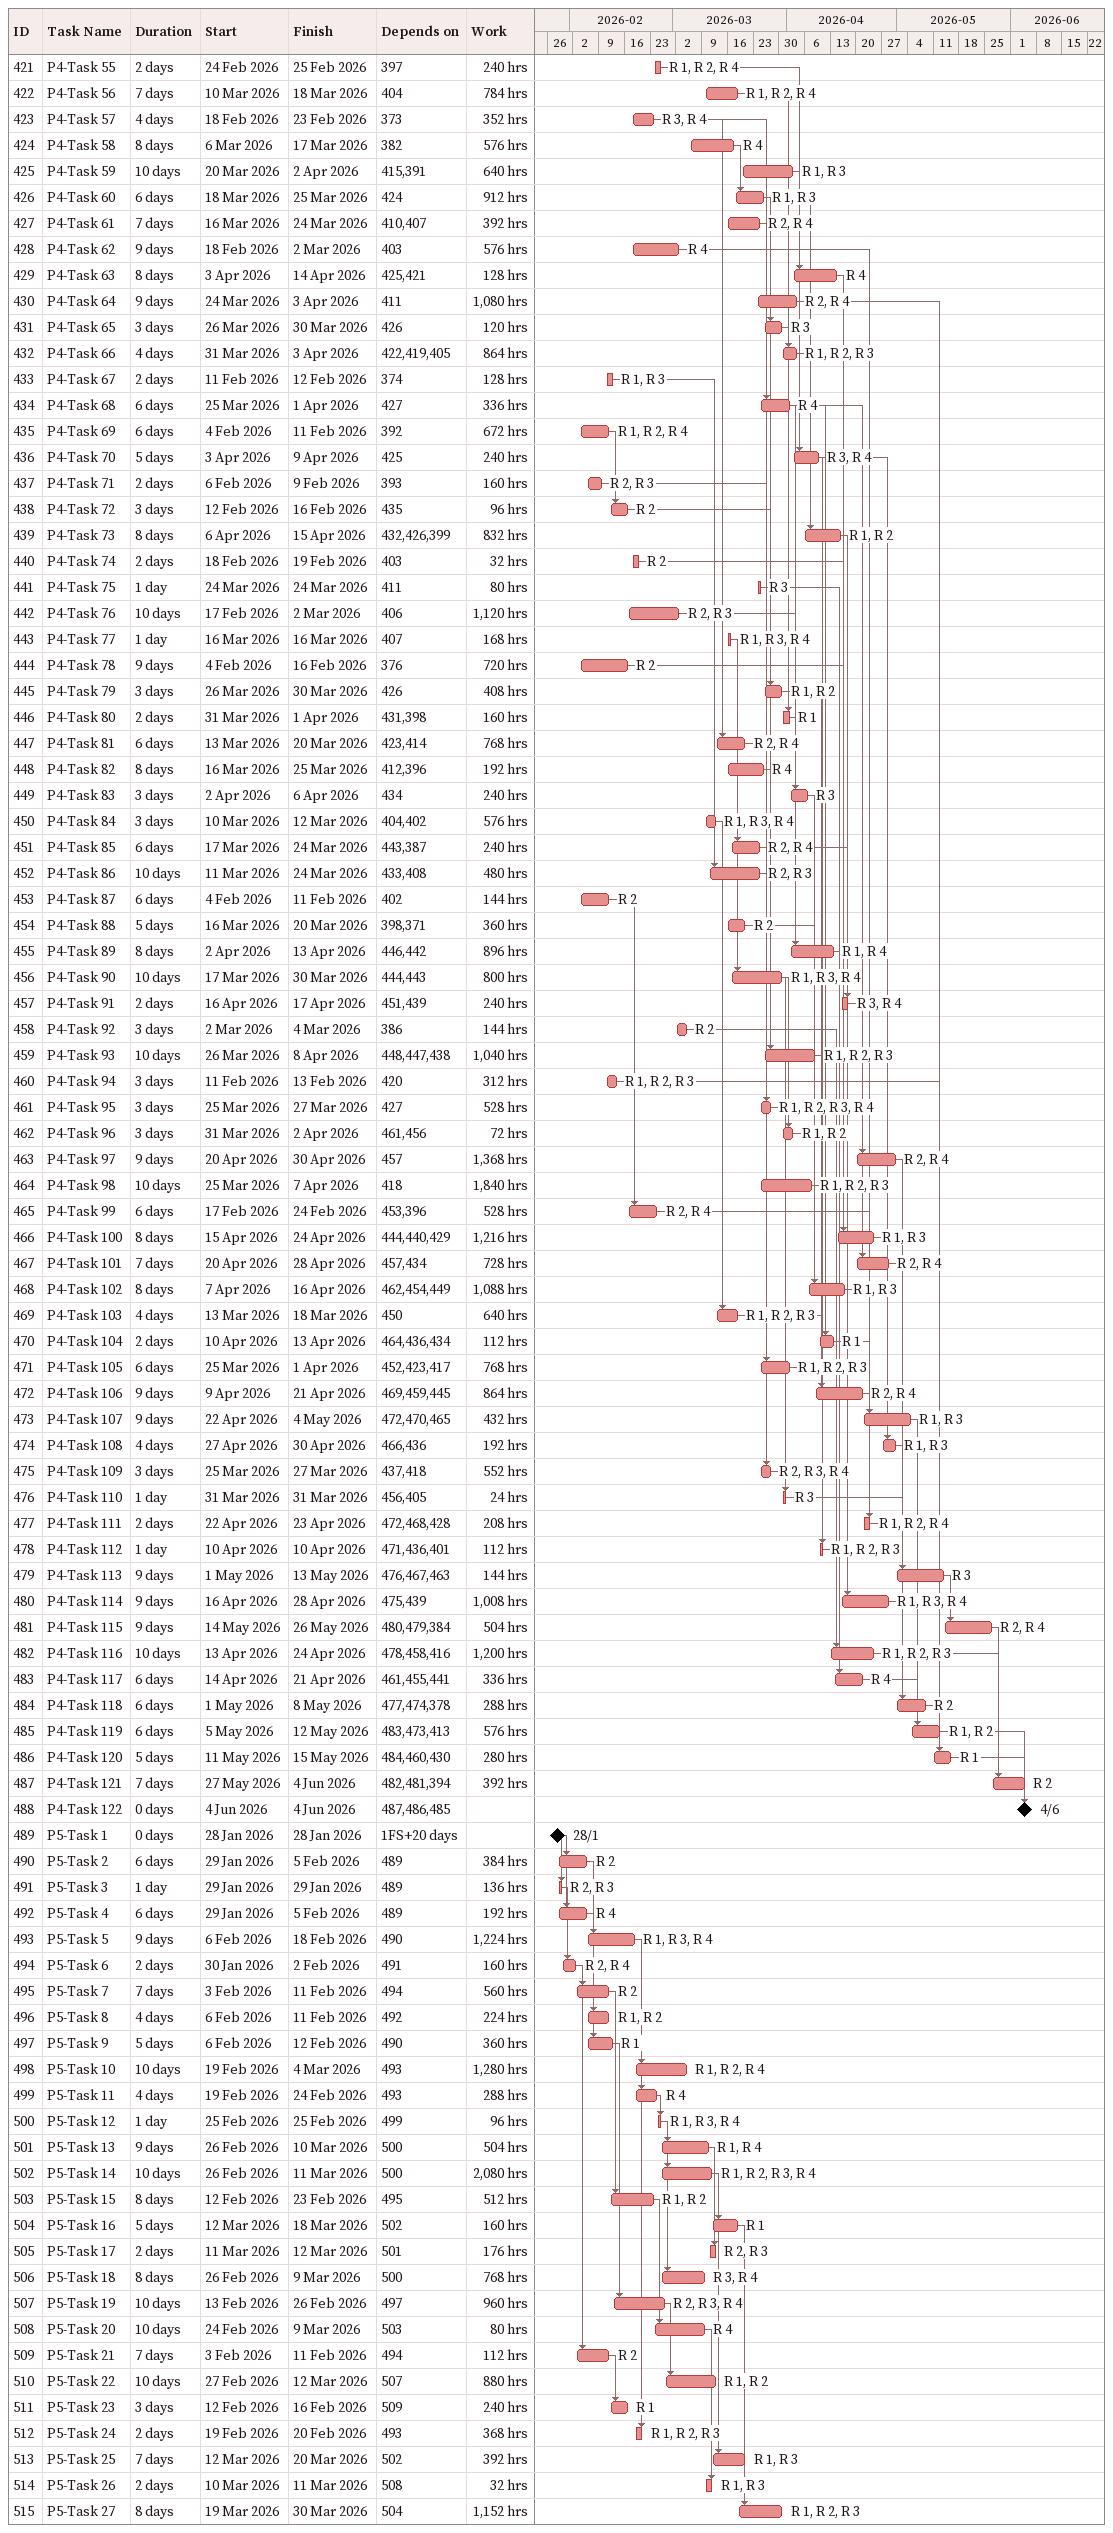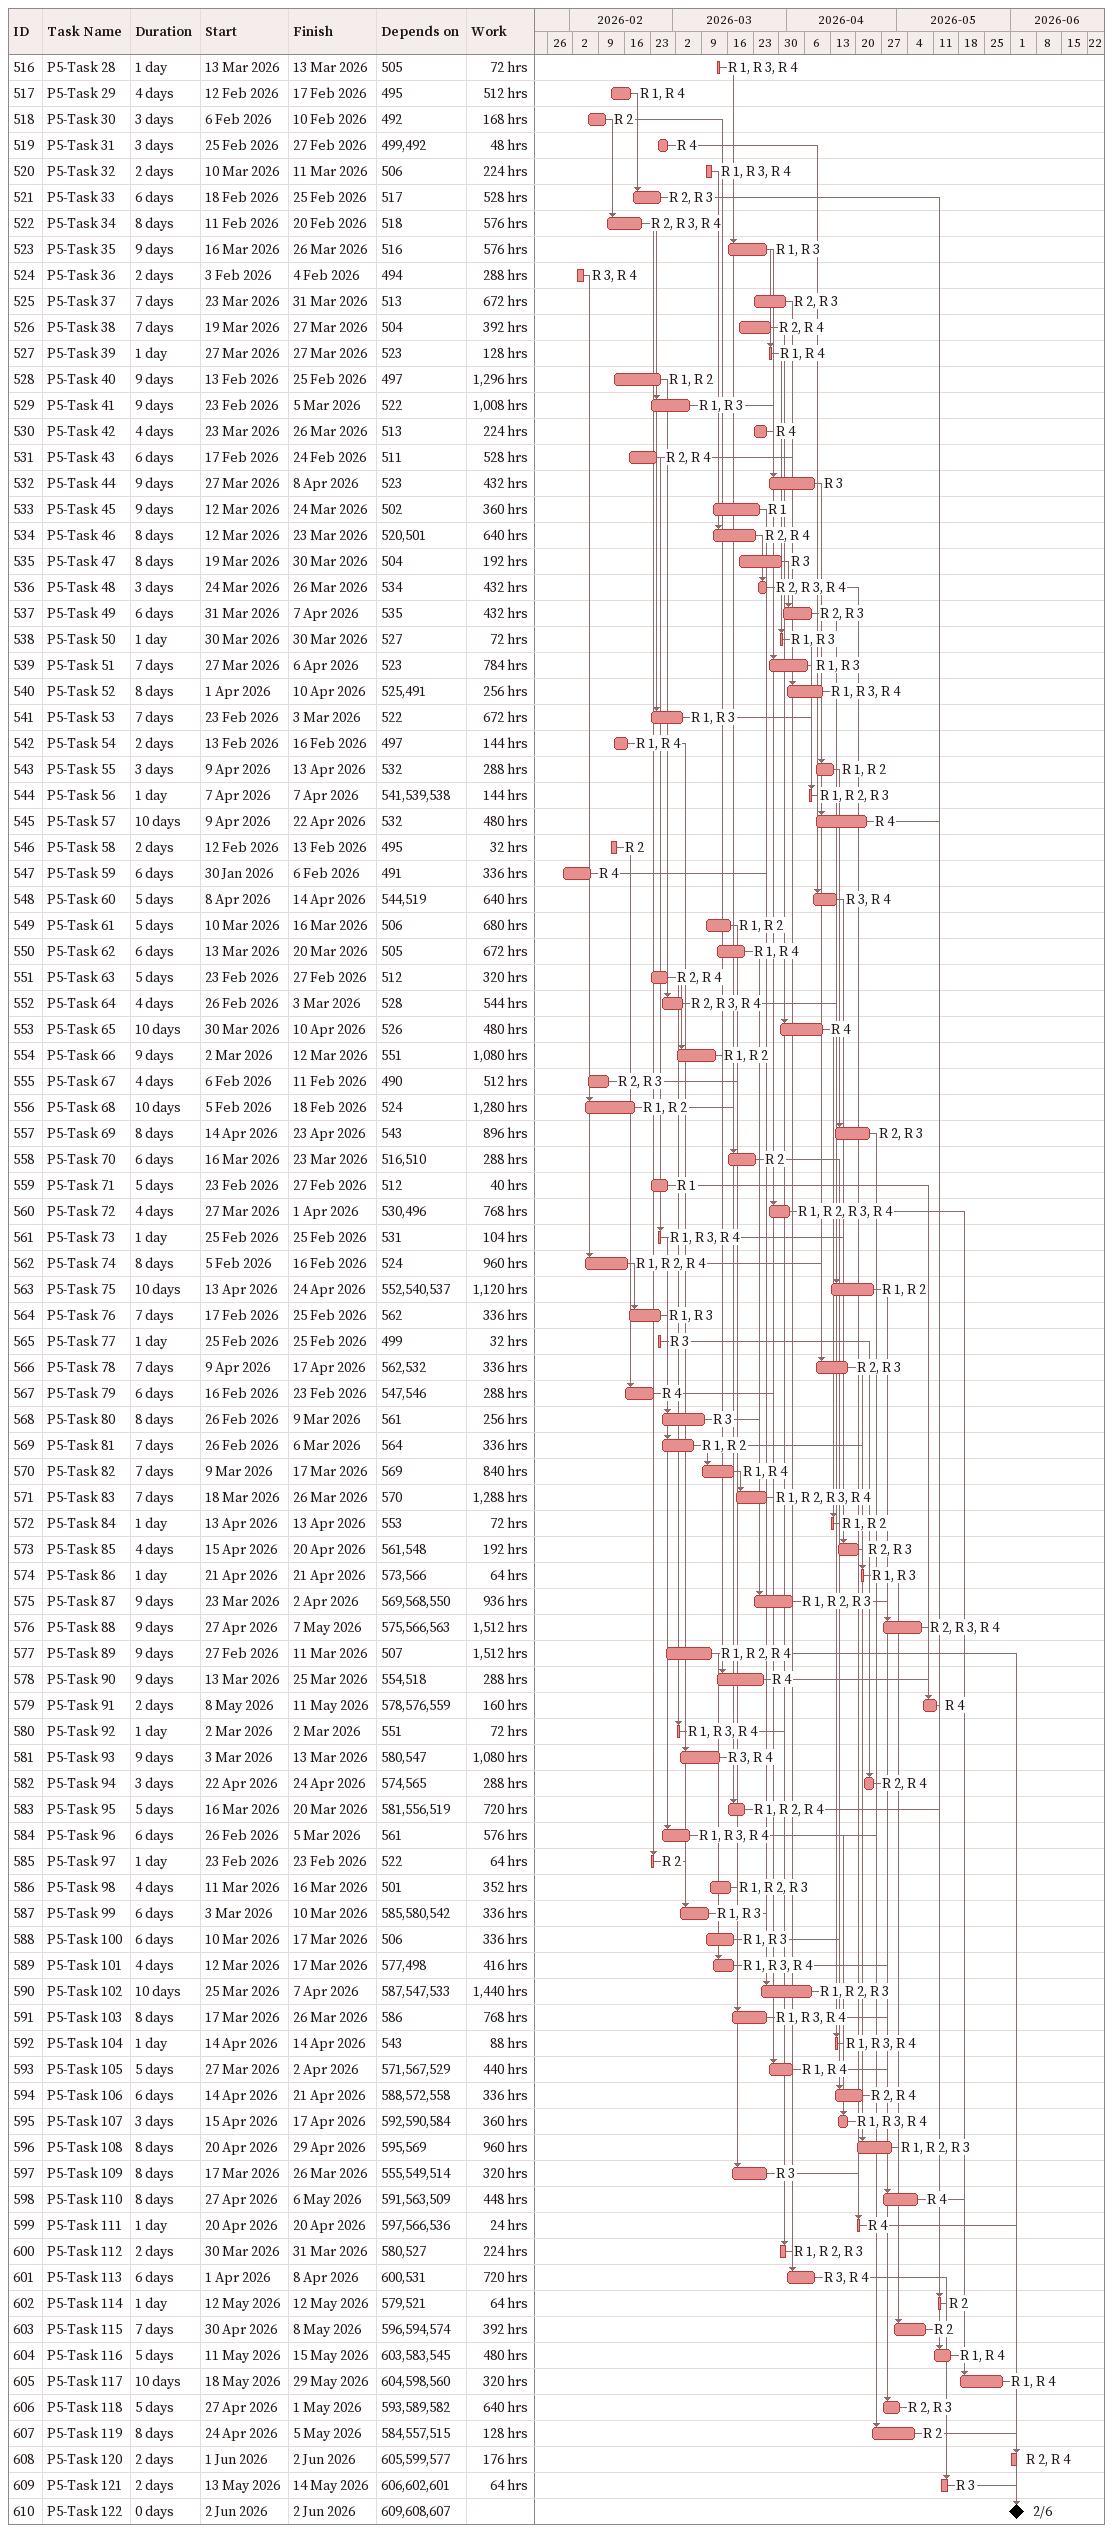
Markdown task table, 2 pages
| ID | Task | Duration | Start | Finish | Predecessors | Resources | Work (h) |
|---|---|---|---|---|---|---|---|
| 421 | P4-Task 55 | 2d | 2026-02-24 | 2026-02-25 | 397 | R 1, R 2, R 4 | 240 |
| 422 | P4-Task 56 | 7d | 2026-03-10 | 2026-03-18 | 404 | R 1, R 2, R 4 | 784 |
| 423 | P4-Task 57 | 4d | 2026-02-18 | 2026-02-23 | 373 | R 3, R 4 | 352 |
| 424 | P4-Task 58 | 8d | 2026-03-06 | 2026-03-17 | 382 | R 4 | 576 |
| 425 | P4-Task 59 | 10d | 2026-03-20 | 2026-04-02 | 415, 391 | R 1, R 3 | 640 |
| 426 | P4-Task 60 | 6d | 2026-03-18 | 2026-03-25 | 424 | R 1, R 3 | 912 |
| 427 | P4-Task 61 | 7d | 2026-03-16 | 2026-03-24 | 410, 407 | R 2, R 4 | 392 |
| 428 | P4-Task 62 | 9d | 2026-02-18 | 2026-03-02 | 403 | R 4 | 576 |
| 429 | P4-Task 63 | 8d | 2026-04-03 | 2026-04-14 | 425, 421 | R 4 | 128 |
| 430 | P4-Task 64 | 9d | 2026-03-24 | 2026-04-03 | 411 | R 2, R 4 | 1080 |
| 431 | P4-Task 65 | 3d | 2026-03-26 | 2026-03-30 | 426 | R 3 | 120 |
| 432 | P4-Task 66 | 4d | 2026-03-31 | 2026-04-03 | 422, 419, 405 | R 1, R 2, R 3 | 864 |
| 433 | P4-Task 67 | 2d | 2026-02-11 | 2026-02-12 | 374 | R 1, R 3 | 128 |
| 434 | P4-Task 68 | 6d | 2026-03-25 | 2026-04-01 | 427 | R 4 | 336 |
| 435 | P4-Task 69 | 6d | 2026-02-04 | 2026-02-11 | 392 | R 1, R 2, R 4 | 672 |
| 436 | P4-Task 70 | 5d | 2026-04-03 | 2026-04-09 | 425 | R 3, R 4 | 240 |
| 437 | P4-Task 71 | 2d | 2026-02-06 | 2026-02-09 | 393 | R 2, R 3 | 160 |
| 438 | P4-Task 72 | 3d | 2026-02-12 | 2026-02-16 | 435 | R 2 | 96 |
| 439 | P4-Task 73 | 8d | 2026-04-06 | 2026-04-15 | 432, 426, 399 | R 1, R 2 | 832 |
| 440 | P4-Task 74 | 2d | 2026-02-18 | 2026-02-19 | 403 | R 2 | 32 |
| 441 | P4-Task 75 | 1d | 2026-03-24 | 2026-03-24 | 411 | R 3 | 80 |
| 442 | P4-Task 76 | 10d | 2026-02-17 | 2026-03-02 | 406 | R 2, R 3 | 1120 |
| 443 | P4-Task 77 | 1d | 2026-03-16 | 2026-03-16 | 407 | R 1, R 3, R 4 | 168 |
| 444 | P4-Task 78 | 9d | 2026-02-04 | 2026-02-16 | 376 | R 2 | 720 |
| 445 | P4-Task 79 | 3d | 2026-03-26 | 2026-03-30 | 426 | R 1, R 2 | 408 |
| 446 | P4-Task 80 | 2d | 2026-03-31 | 2026-04-01 | 431, 398 | R 1 | 160 |
| 447 | P4-Task 81 | 6d | 2026-03-13 | 2026-03-20 | 423, 414 | R 2, R 4 | 768 |
| 448 | P4-Task 82 | 8d | 2026-03-16 | 2026-03-25 | 412, 396 | R 4 | 192 |
| 449 | P4-Task 83 | 3d | 2026-04-02 | 2026-04-06 | 434 | R 3 | 240 |
| 450 | P4-Task 84 | 3d | 2026-03-10 | 2026-03-12 | 404, 402 | R 1, R 3, R 4 | 576 |
| 451 | P4-Task 85 | 6d | 2026-03-17 | 2026-03-24 | 443, 387 | R 2, R 4 | 240 |
| 452 | P4-Task 86 | 10d | 2026-03-11 | 2026-03-24 | 433, 408 | R 2, R 3 | 480 |
| 453 | P4-Task 87 | 6d | 2026-02-04 | 2026-02-11 | 402 | R 2 | 144 |
| 454 | P4-Task 88 | 5d | 2026-03-16 | 2026-03-20 | 398, 371 | R 2 | 360 |
| 455 | P4-Task 89 | 8d | 2026-04-02 | 2026-04-13 | 446, 442 | R 1, R 4 | 896 |
| 456 | P4-Task 90 | 10d | 2026-03-17 | 2026-03-30 | 444, 443 | R 1, R 3, R 4 | 800 |
| 457 | P4-Task 91 | 2d | 2026-04-16 | 2026-04-17 | 451, 439 | R 3, R 4 | 240 |
| 458 | P4-Task 92 | 3d | 2026-03-02 | 2026-03-04 | 386 | R 2 | 144 |
| 459 | P4-Task 93 | 10d | 2026-03-26 | 2026-04-08 | 448, 447, 438 | R 1, R 2, R 3 | 1040 |
| 460 | P4-Task 94 | 3d | 2026-02-11 | 2026-02-13 | 420 | R 1, R 2, R 3 | 312 |
| 461 | P4-Task 95 | 3d | 2026-03-25 | 2026-03-27 | 427 | R 1, R 2, R 3, R 4 | 528 |
| 462 | P4-Task 96 | 3d | 2026-03-31 | 2026-04-02 | 461, 456 | R 1, R 2 | 72 |
| 463 | P4-Task 97 | 9d | 2026-04-20 | 2026-04-30 | 457 | R 2, R 4 | 1368 |
| 464 | P4-Task 98 | 10d | 2026-03-25 | 2026-04-07 | 418 | R 1, R 2, R 3 | 1840 |
| 465 | P4-Task 99 | 6d | 2026-02-17 | 2026-02-24 | 453, 396 | R 2, R 4 | 528 |
| 466 | P4-Task 100 | 8d | 2026-04-15 | 2026-04-24 | 444, 440, 429 | R 1, R 3 | 1216 |
| 467 | P4-Task 101 | 7d | 2026-04-20 | 2026-04-28 | 457, 434 | R 2, R 4 | 728 |
| 468 | P4-Task 102 | 8d | 2026-04-07 | 2026-04-16 | 462, 454, 449 | R 1, R 3 | 1088 |
| 469 | P4-Task 103 | 4d | 2026-03-13 | 2026-03-18 | 450 | R 1, R 2, R 3 | 640 |
| 470 | P4-Task 104 | 2d | 2026-04-10 | 2026-04-13 | 464, 436, 434 | R 1 | 112 |
| 471 | P4-Task 105 | 6d | 2026-03-25 | 2026-04-01 | 452, 423, 417 | R 1, R 2, R 3 | 768 |
| 472 | P4-Task 106 | 9d | 2026-04-09 | 2026-04-21 | 469, 459, 445 | R 2, R 4 | 864 |
| 473 | P4-Task 107 | 9d | 2026-04-22 | 2026-05-04 | 472, 470, 465 | R 1, R 3 | 432 |
| 474 | P4-Task 108 | 4d | 2026-04-27 | 2026-04-30 | 466, 436 | R 1, R 3 | 192 |
| 475 | P4-Task 109 | 3d | 2026-03-25 | 2026-03-27 | 437, 418 | R 2, R 3, R 4 | 552 |
| 476 | P4-Task 110 | 1d | 2026-03-31 | 2026-03-31 | 456, 405 | R 3 | 24 |
| 477 | P4-Task 111 | 2d | 2026-04-22 | 2026-04-23 | 472, 468, 428 | R 1, R 2, R 4 | 208 |
| 478 | P4-Task 112 | 1d | 2026-04-10 | 2026-04-10 | 471, 436, 401 | R 1, R 2, R 3 | 112 |
| 479 | P4-Task 113 | 9d | 2026-05-01 | 2026-05-13 | 476, 467, 463 | R 3 | 144 |
| 480 | P4-Task 114 | 9d | 2026-04-16 | 2026-04-28 | 475, 439 | R 1, R 3, R 4 | 1008 |
| 481 | P4-Task 115 | 9d | 2026-05-14 | 2026-05-26 | 480, 479, 384 | R 2, R 4 | 504 |
| 482 | P4-Task 116 | 10d | 2026-04-13 | 2026-04-24 | 478, 458, 416 | R 1, R 2, R 3 | 1200 |
| 483 | P4-Task 117 | 6d | 2026-04-14 | 2026-04-21 | 461, 455, 441 | R 4 | 336 |
| 484 | P4-Task 118 | 6d | 2026-05-01 | 2026-05-08 | 477, 474, 378 | R 2 | 288 |
| 485 | P4-Task 119 | 6d | 2026-05-05 | 2026-05-12 | 483, 473, 413 | R 1, R 2 | 576 |
| 486 | P4-Task 120 | 5d | 2026-05-11 | 2026-05-15 | 484, 460, 430 | R 1 | 280 |
| 487 | P4-Task 121 | 7d | 2026-05-27 | 2026-06-04 | 482, 481, 394 | R 2 | 392 |
| 488 | P4-Task 122 | 0d | 2026-06-04 | 2026-06-04 | 487, 486, 485 |  |  |
| 489 | P5-Task 1 | 0d | 2026-01-28 | 2026-01-28 | 1FS+20d |  |  |
| 490 | P5-Task 2 | 6d | 2026-01-29 | 2026-02-05 | 489 | R 2 | 384 |
| 491 | P5-Task 3 | 1d | 2026-01-29 | 2026-01-29 | 489 | R 2, R 3 | 136 |
| 492 | P5-Task 4 | 6d | 2026-01-29 | 2026-02-05 | 489 | R 4 | 192 |
| 493 | P5-Task 5 | 9d | 2026-02-06 | 2026-02-18 | 490 | R 1, R 3, R 4 | 1224 |
| 494 | P5-Task 6 | 2d | 2026-01-30 | 2026-02-02 | 491 | R 2, R 4 | 160 |
| 495 | P5-Task 7 | 7d | 2026-02-03 | 2026-02-11 | 494 | R 2 | 560 |
| 496 | P5-Task 8 | 4d | 2026-02-06 | 2026-02-11 | 492 | R 1, R 2 | 224 |
| 497 | P5-Task 9 | 5d | 2026-02-06 | 2026-02-12 | 490 | R 1 | 360 |
| 498 | P5-Task 10 | 10d | 2026-02-19 | 2026-03-04 | 493 | R 1, R 2, R 4 | 1280 |
| 499 | P5-Task 11 | 4d | 2026-02-19 | 2026-02-24 | 493 | R 4 | 288 |
| 500 | P5-Task 12 | 1d | 2026-02-25 | 2026-02-25 | 499 | R 1, R 3, R 4 | 96 |
| 501 | P5-Task 13 | 9d | 2026-02-26 | 2026-03-10 | 500 | R 1, R 4 | 504 |
| 502 | P5-Task 14 | 10d | 2026-02-26 | 2026-03-11 | 500 | R 1, R 2, R 3, R 4 | 2080 |
| 503 | P5-Task 15 | 8d | 2026-02-12 | 2026-02-23 | 495 | R 1, R 2 | 512 |
| 504 | P5-Task 16 | 5d | 2026-03-12 | 2026-03-18 | 502 | R 1 | 160 |
| 505 | P5-Task 17 | 2d | 2026-03-11 | 2026-03-12 | 501 | R 2, R 3 | 176 |
| 506 | P5-Task 18 | 8d | 2026-02-26 | 2026-03-09 | 500 | R 3, R 4 | 768 |
| 507 | P5-Task 19 | 10d | 2026-02-13 | 2026-02-26 | 497 | R 2, R 3, R 4 | 960 |
| 508 | P5-Task 20 | 10d | 2026-02-24 | 2026-03-09 | 503 | R 4 | 80 |
| 509 | P5-Task 21 | 7d | 2026-02-03 | 2026-02-11 | 494 | R 2 | 112 |
| 510 | P5-Task 22 | 10d | 2026-02-27 | 2026-03-12 | 507 | R 1, R 2 | 880 |
| 511 | P5-Task 23 | 3d | 2026-02-12 | 2026-02-16 | 509 | R 1 | 240 |
| 512 | P5-Task 24 | 2d | 2026-02-19 | 2026-02-20 | 493 | R 1, R 2, R 3 | 368 |
| 513 | P5-Task 25 | 7d | 2026-03-12 | 2026-03-20 | 502 | R 1, R 3 | 392 |
| 514 | P5-Task 26 | 2d | 2026-03-10 | 2026-03-11 | 508 | R 1, R 3 | 32 |
| 515 | P5-Task 27 | 8d | 2026-03-19 | 2026-03-30 | 504 | R 1, R 2, R 3 | 1152 |
| 516 | P5-Task 28 | 1d | 2026-03-13 | 2026-03-13 | 505 | R 1, R 3, R 4 | 72 |
| 517 | P5-Task 29 | 4d | 2026-02-12 | 2026-02-17 | 495 | R 1, R 4 | 512 |
| 518 | P5-Task 30 | 3d | 2026-02-06 | 2026-02-10 | 492 | R 2 | 168 |
| 519 | P5-Task 31 | 3d | 2026-02-25 | 2026-02-27 | 499, 492 | R 4 | 48 |
| 520 | P5-Task 32 | 2d | 2026-03-10 | 2026-03-11 | 506 | R 1, R 3, R 4 | 224 |
| 521 | P5-Task 33 | 6d | 2026-02-18 | 2026-02-25 | 517 | R 2, R 3 | 528 |
| 522 | P5-Task 34 | 8d | 2026-02-11 | 2026-02-20 | 518 | R 2, R 3, R 4 | 576 |
| 523 | P5-Task 35 | 9d | 2026-03-16 | 2026-03-26 | 516 | R 1, R 3 | 576 |
| 524 | P5-Task 36 | 2d | 2026-02-03 | 2026-02-04 | 494 | R 3, R 4 | 288 |
| 525 | P5-Task 37 | 7d | 2026-03-23 | 2026-03-31 | 513 | R 2, R 3 | 672 |
| 526 | P5-Task 38 | 7d | 2026-03-19 | 2026-03-27 | 504 | R 2, R 4 | 392 |
| 527 | P5-Task 39 | 1d | 2026-03-27 | 2026-03-27 | 523 | R 1, R 4 | 128 |
| 528 | P5-Task 40 | 9d | 2026-02-13 | 2026-02-25 | 497 | R 1, R 2 | 1296 |
| 529 | P5-Task 41 | 9d | 2026-02-23 | 2026-03-05 | 522 | R 1, R 3 | 1008 |
| 530 | P5-Task 42 | 4d | 2026-03-23 | 2026-03-26 | 513 | R 4 | 224 |
| 531 | P5-Task 43 | 6d | 2026-02-17 | 2026-02-24 | 511 | R 2, R 4 | 528 |
| 532 | P5-Task 44 | 9d | 2026-03-27 | 2026-04-08 | 523 | R 3 | 432 |
| 533 | P5-Task 45 | 9d | 2026-03-12 | 2026-03-24 | 502 | R 1 | 360 |
| 534 | P5-Task 46 | 8d | 2026-03-12 | 2026-03-23 | 520, 501 | R 2, R 4 | 640 |
| 535 | P5-Task 47 | 8d | 2026-03-19 | 2026-03-30 | 504 | R 3 | 192 |
| 536 | P5-Task 48 | 3d | 2026-03-24 | 2026-03-26 | 534 | R 2, R 3, R 4 | 432 |
| 537 | P5-Task 49 | 6d | 2026-03-31 | 2026-04-07 | 535 | R 2, R 3 | 432 |
| 538 | P5-Task 50 | 1d | 2026-03-30 | 2026-03-30 | 527 | R 1, R 3 | 72 |
| 539 | P5-Task 51 | 7d | 2026-03-27 | 2026-04-06 | 523 | R 1, R 3 | 784 |
| 540 | P5-Task 52 | 8d | 2026-04-01 | 2026-04-10 | 525, 491 | R 1, R 3, R 4 | 256 |
| 541 | P5-Task 53 | 7d | 2026-02-23 | 2026-03-03 | 522 | R 1, R 3 | 672 |
| 542 | P5-Task 54 | 2d | 2026-02-13 | 2026-02-16 | 497 | R 1, R 4 | 144 |
| 543 | P5-Task 55 | 3d | 2026-04-09 | 2026-04-13 | 532 | R 1, R 2 | 288 |
| 544 | P5-Task 56 | 1d | 2026-04-07 | 2026-04-07 | 541, 539, 538 | R 1, R 2, R 3 | 144 |
| 545 | P5-Task 57 | 10d | 2026-04-09 | 2026-04-22 | 532 | R 4 | 480 |
| 546 | P5-Task 58 | 2d | 2026-02-12 | 2026-02-13 | 495 | R 2 | 32 |
| 547 | P5-Task 59 | 6d | 2026-01-30 | 2026-02-06 | 491 | R 4 | 336 |
| 548 | P5-Task 60 | 5d | 2026-04-08 | 2026-04-14 | 544, 519 | R 3, R 4 | 640 |
| 549 | P5-Task 61 | 5d | 2026-03-10 | 2026-03-16 | 506 | R 1, R 2 | 680 |
| 550 | P5-Task 62 | 6d | 2026-03-13 | 2026-03-20 | 505 | R 1, R 4 | 672 |
| 551 | P5-Task 63 | 5d | 2026-02-23 | 2026-02-27 | 512 | R 2, R 4 | 320 |
| 552 | P5-Task 64 | 4d | 2026-02-26 | 2026-03-03 | 528 | R 2, R 3, R 4 | 544 |
| 553 | P5-Task 65 | 10d | 2026-03-30 | 2026-04-10 | 526 | R 4 | 480 |
| 554 | P5-Task 66 | 9d | 2026-03-02 | 2026-03-12 | 551 | R 1, R 2 | 1080 |
| 555 | P5-Task 67 | 4d | 2026-02-06 | 2026-02-11 | 490 | R 2, R 3 | 512 |
| 556 | P5-Task 68 | 10d | 2026-02-05 | 2026-02-18 | 524 | R 1, R 2 | 1280 |
| 557 | P5-Task 69 | 8d | 2026-04-14 | 2026-04-23 | 543 | R 2, R 3 | 896 |
| 558 | P5-Task 70 | 6d | 2026-03-16 | 2026-03-23 | 516, 510 | R 2 | 288 |
| 559 | P5-Task 71 | 5d | 2026-02-23 | 2026-02-27 | 512 | R 1 | 40 |
| 560 | P5-Task 72 | 4d | 2026-03-27 | 2026-04-01 | 530, 496 | R 1, R 2, R 3, R 4 | 768 |
| 561 | P5-Task 73 | 1d | 2026-02-25 | 2026-02-25 | 531 | R 1, R 3, R 4 | 104 |
| 562 | P5-Task 74 | 8d | 2026-02-05 | 2026-02-16 | 524 | R 1, R 2, R 4 | 960 |
| 563 | P5-Task 75 | 10d | 2026-04-13 | 2026-04-24 | 552, 540, 537 | R 1, R 2 | 1120 |
| 564 | P5-Task 76 | 7d | 2026-02-17 | 2026-02-25 | 562 | R 1, R 3 | 336 |
| 565 | P5-Task 77 | 1d | 2026-02-25 | 2026-02-25 | 499 | R 3 | 32 |
| 566 | P5-Task 78 | 7d | 2026-04-09 | 2026-04-17 | 562, 532 | R 2, R 3 | 336 |
| 567 | P5-Task 79 | 6d | 2026-02-16 | 2026-02-23 | 547, 546 | R 4 | 288 |
| 568 | P5-Task 80 | 8d | 2026-02-26 | 2026-03-09 | 561 | R 3 | 256 |
| 569 | P5-Task 81 | 7d | 2026-02-26 | 2026-03-06 | 564 | R 1, R 2 | 336 |
| 570 | P5-Task 82 | 7d | 2026-03-09 | 2026-03-17 | 569 | R 1, R 4 | 840 |
| 571 | P5-Task 83 | 7d | 2026-03-18 | 2026-03-26 | 570 | R 1, R 2, R 3, R 4 | 1288 |
| 572 | P5-Task 84 | 1d | 2026-04-13 | 2026-04-13 | 553 | R 1, R 2 | 72 |
| 573 | P5-Task 85 | 4d | 2026-04-15 | 2026-04-20 | 561, 548 | R 2, R 3 | 192 |
| 574 | P5-Task 86 | 1d | 2026-04-21 | 2026-04-21 | 573, 566 | R 1, R 3 | 64 |
| 575 | P5-Task 87 | 9d | 2026-03-23 | 2026-04-02 | 569, 568, 550 | R 1, R 2, R 3 | 936 |
| 576 | P5-Task 88 | 9d | 2026-04-27 | 2026-05-07 | 575, 566, 563 | R 2, R 3, R 4 | 1512 |
| 577 | P5-Task 89 | 9d | 2026-02-27 | 2026-03-11 | 507 | R 1, R 2, R 4 | 1512 |
| 578 | P5-Task 90 | 9d | 2026-03-13 | 2026-03-25 | 554, 518 | R 4 | 288 |
| 579 | P5-Task 91 | 2d | 2026-05-08 | 2026-05-11 | 578, 576, 559 | R 4 | 160 |
| 580 | P5-Task 92 | 1d | 2026-03-02 | 2026-03-02 | 551 | R 1, R 3, R 4 | 72 |
| 581 | P5-Task 93 | 9d | 2026-03-03 | 2026-03-13 | 580, 547 | R 3, R 4 | 1080 |
| 582 | P5-Task 94 | 3d | 2026-04-22 | 2026-04-24 | 574, 565 | R 2, R 4 | 288 |
| 583 | P5-Task 95 | 5d | 2026-03-16 | 2026-03-20 | 581, 556, 519 | R 1, R 2, R 4 | 720 |
| 584 | P5-Task 96 | 6d | 2026-02-26 | 2026-03-05 | 561 | R 1, R 3, R 4 | 576 |
| 585 | P5-Task 97 | 1d | 2026-02-23 | 2026-02-23 | 522 | R 2 | 64 |
| 586 | P5-Task 98 | 4d | 2026-03-11 | 2026-03-16 | 501 | R 1, R 2, R 3 | 352 |
| 587 | P5-Task 99 | 6d | 2026-03-03 | 2026-03-10 | 585, 580, 542 | R 1, R 3 | 336 |
| 588 | P5-Task 100 | 6d | 2026-03-10 | 2026-03-17 | 506 | R 1, R 3 | 336 |
| 589 | P5-Task 101 | 4d | 2026-03-12 | 2026-03-17 | 577, 498 | R 1, R 3, R 4 | 416 |
| 590 | P5-Task 102 | 10d | 2026-03-25 | 2026-04-07 | 587, 547, 533 | R 1, R 2, R 3 | 1440 |
| 591 | P5-Task 103 | 8d | 2026-03-17 | 2026-03-26 | 586 | R 1, R 3, R 4 | 768 |
| 592 | P5-Task 104 | 1d | 2026-04-14 | 2026-04-14 | 543 | R 1, R 3, R 4 | 88 |
| 593 | P5-Task 105 | 5d | 2026-03-27 | 2026-04-02 | 571, 567, 529 | R 1, R 4 | 440 |
| 594 | P5-Task 106 | 6d | 2026-04-14 | 2026-04-21 | 588, 572, 558 | R 2, R 4 | 336 |
| 595 | P5-Task 107 | 3d | 2026-04-15 | 2026-04-17 | 592, 590, 584 | R 1, R 3, R 4 | 360 |
| 596 | P5-Task 108 | 8d | 2026-04-20 | 2026-04-29 | 595, 569 | R 1, R 2, R 3 | 960 |
| 597 | P5-Task 109 | 8d | 2026-03-17 | 2026-03-26 | 555, 549, 514 | R 3 | 320 |
| 598 | P5-Task 110 | 8d | 2026-04-27 | 2026-05-06 | 591, 563, 509 | R 4 | 448 |
| 599 | P5-Task 111 | 1d | 2026-04-20 | 2026-04-20 | 597, 566, 536 | R 4 | 24 |
| 600 | P5-Task 112 | 2d | 2026-03-30 | 2026-03-31 | 580, 527 | R 1, R 2, R 3 | 224 |
| 601 | P5-Task 113 | 6d | 2026-04-01 | 2026-04-08 | 600, 531 | R 3, R 4 | 720 |
| 602 | P5-Task 114 | 1d | 2026-05-12 | 2026-05-12 | 579, 521 | R 2 | 64 |
| 603 | P5-Task 115 | 7d | 2026-04-30 | 2026-05-08 | 596, 594, 574 | R 2 | 392 |
| 604 | P5-Task 116 | 5d | 2026-05-11 | 2026-05-15 | 603, 583, 545 | R 1, R 4 | 480 |
| 605 | P5-Task 117 | 10d | 2026-05-18 | 2026-05-29 | 604, 598, 560 | R 1, R 4 | 320 |
| 606 | P5-Task 118 | 5d | 2026-04-27 | 2026-05-01 | 593, 589, 582 | R 2, R 3 | 640 |
| 607 | P5-Task 119 | 8d | 2026-04-24 | 2026-05-05 | 584, 557, 515 | R 2 | 128 |
| 608 | P5-Task 120 | 2d | 2026-06-01 | 2026-06-02 | 605, 599, 577 | R 2, R 4 | 176 |
| 609 | P5-Task 121 | 2d | 2026-05-13 | 2026-05-14 | 606, 602, 601 | R 3 | 64 |
| 610 | P5-Task 122 | 0d | 2026-06-02 | 2026-06-02 | 609, 608, 607 |  |  |
